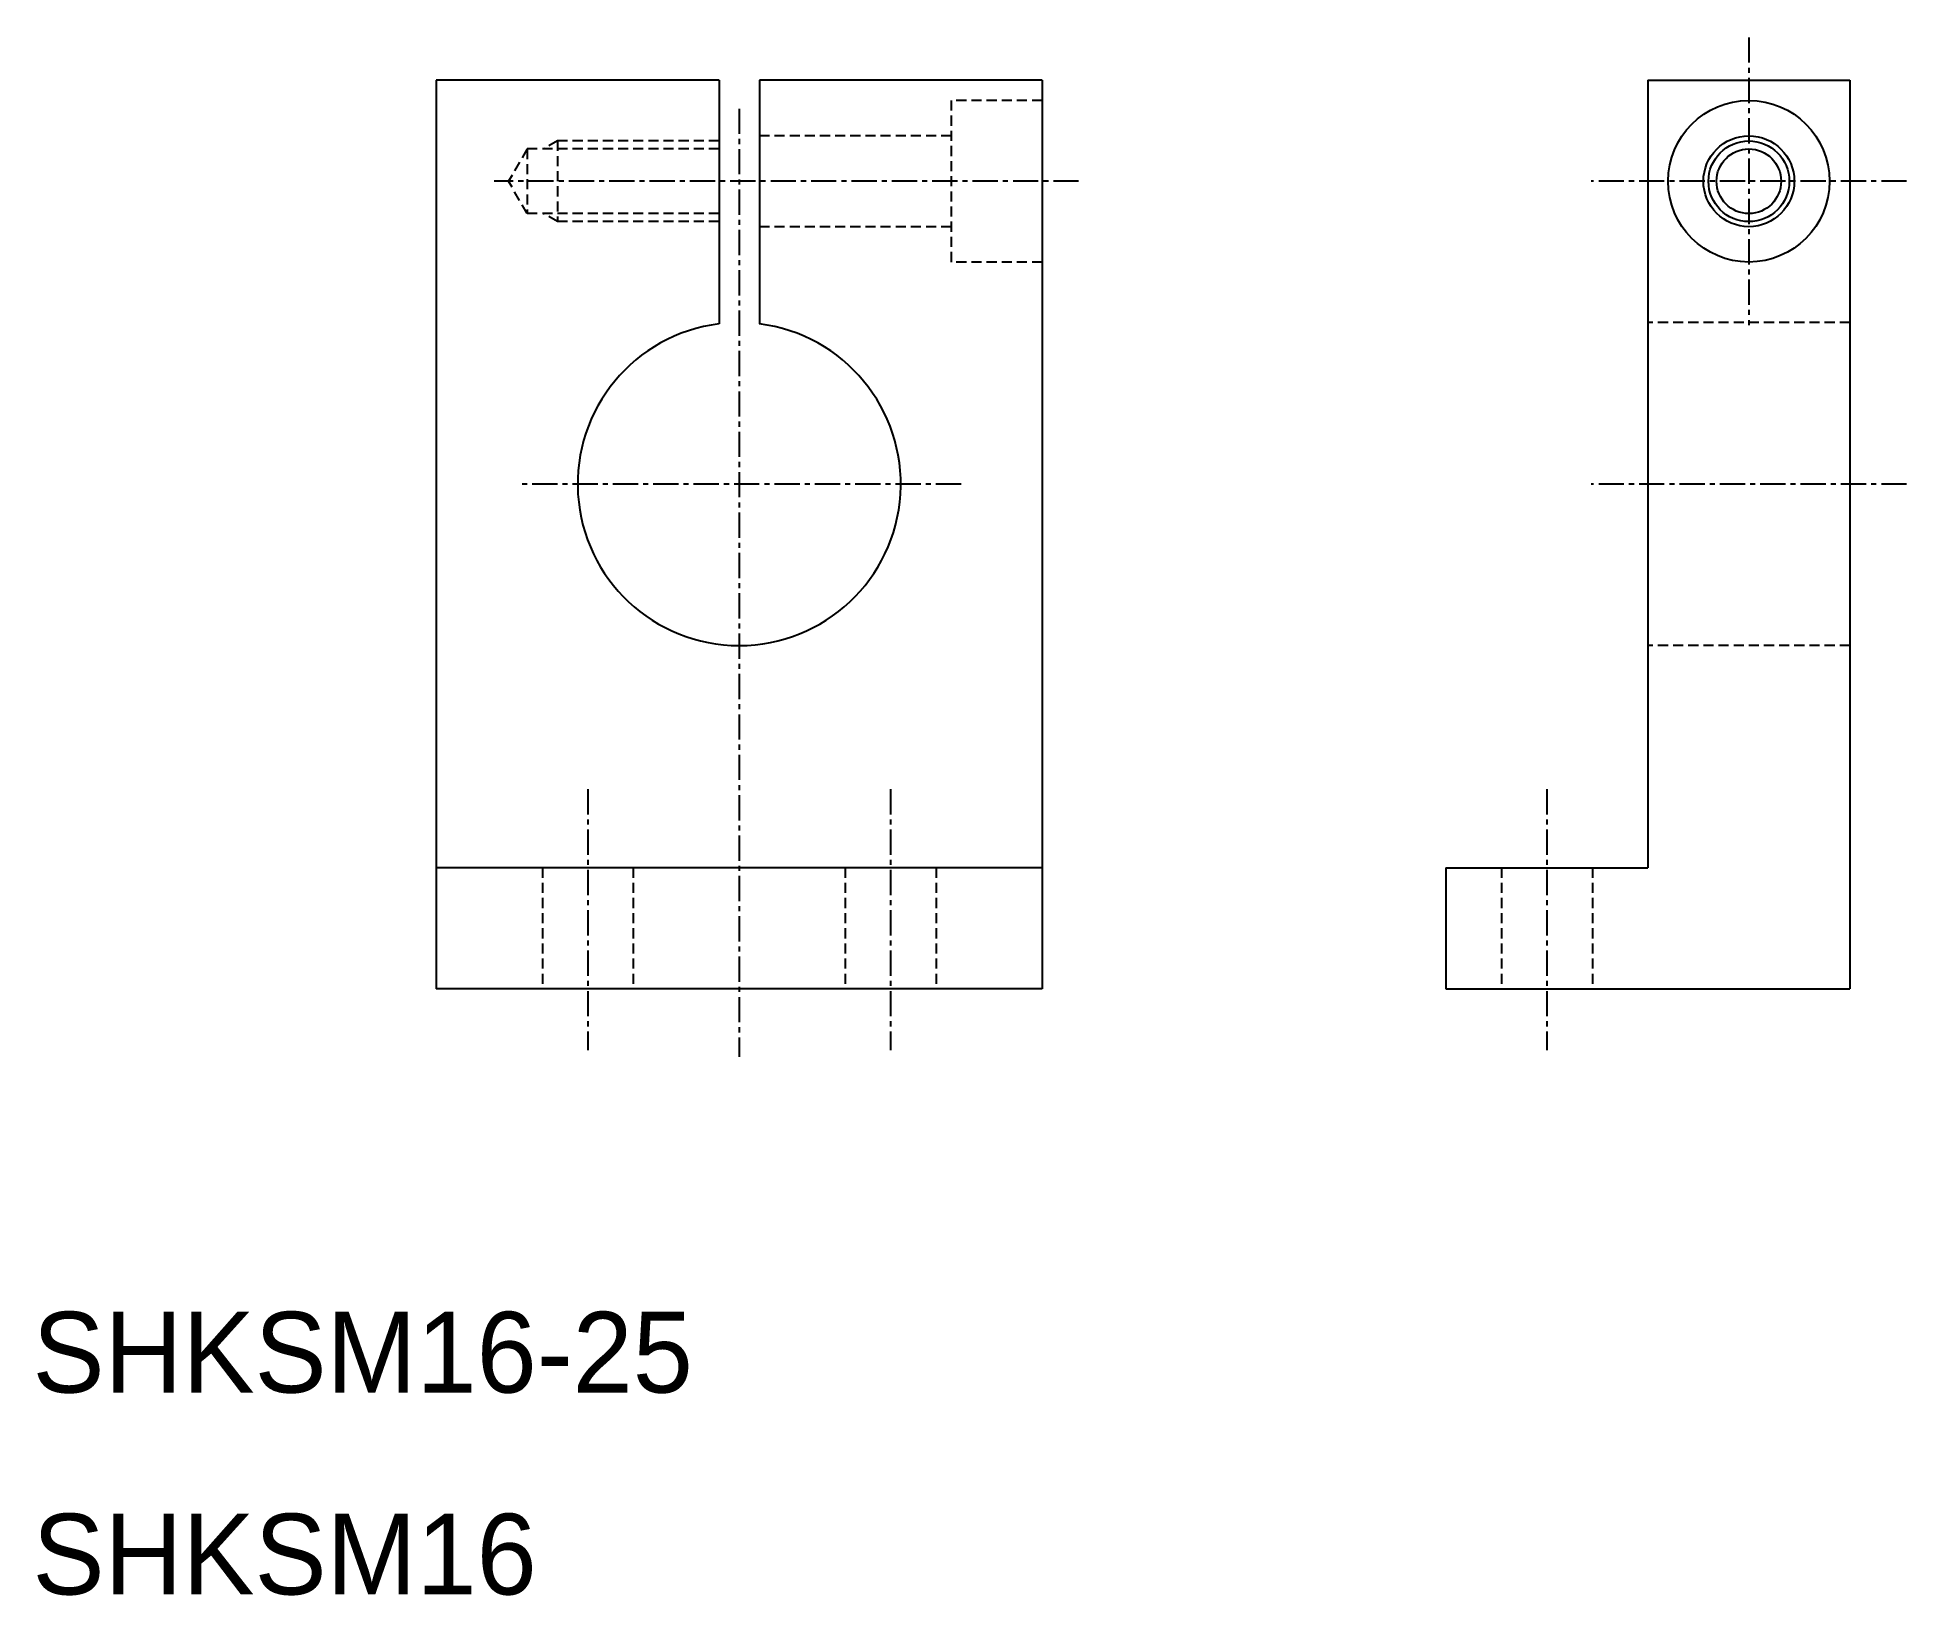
# Model space of a CAD drawing. Extents: x 10.2 to 102.8, y 9.9 to 87.1.
import ezdxf

# ---------------------------------------------------------------- set-up
doc = ezdxf.new("R2010")
doc.units = 0
doc.linetypes.add('CENTER', pattern=[2, 1.25, -0.25, 0.25, -0.25])
doc.linetypes.add('DASHED', pattern=[0.75, 0.5, -0.25])
doc.layers.get('0').update_dxf_attribs({"linetype": 'CONTINUOUS'})
doc.layers.add('CENTER', color=1, linetype='CENTER')

msp = doc.modelspace()

# ---------------------------------------------------------------- linework, layer by layer
at = {"color": 7, "linetype": 'CONTINUOUS'}
for p, q in [((30, 85), (30, 40)), ((44, 85), (30, 85)), ((44, 85), (44, 72.937)), ((60, 85), (46, 85)), ((46, 85), (46, 72.937)), ((60, 85), (60, 40)), ((90, 85), (90, 46)), ((90, 85), (100, 85)), ((100, 85), (100, 40)), ((60, 46), (30, 46)), ((80, 46), (90, 46)), ((80, 46), (80, 40)), ((60, 40), (30, 40)), ((45, 40), (45, 40)), ((52.5, 40), (52.5, 40)), ((80, 40), (100, 40))]:
    msp.add_line(p, q, dxfattribs=at)
at = {"color": 3, "linetype": 'DASHED'}
for p, q in [((55.5, 84), (55.5, 76)), ((60, 84), (55.5, 84)), ((34.5, 81.6), (33.576, 80)), ((44, 81.6), (34.5, 81.6)), ((34.5, 81.6), (34.5, 78.4)), ((36, 82), (35.307, 81.6)), ((36, 82), (36, 78)), ((44, 82), (36, 82)), ((55.5, 82.25), (46, 82.25)), ((34.5, 78.4), (33.576, 80)), ((44, 78.4), (34.5, 78.4)), ((36, 78), (35.307, 78.4)), ((44, 78), (36, 78)), ((55.5, 77.75), (46, 77.75)), ((60, 76), (55.5, 76)), ((100, 73), (90, 73)), ((100, 57), (90, 57)), ((35.25, 46), (35.25, 40)), ((39.75, 46), (39.75, 40)), ((50.25, 46), (50.25, 40)), ((54.75, 46), (54.75, 40)), ((82.75, 46), (82.75, 40)), ((87.25, 46), (87.25, 40))]:
    msp.add_line(p, q, dxfattribs=at)
at = {"color": 7, "linetype": 'CONTINUOUS'}
for radius in [4, 2.25, 1.6]:
    msp.add_circle((95, 80), radius, dxfattribs=at)
at = {"color": 3, "linetype": 'CONTINUOUS'}
msp.add_circle((95, 80), 2, dxfattribs=at)
at = {"color": 7, "linetype": 'CONTINUOUS'}
msp.add_arc((45, 65), 8, 97.18076, 82.81924, dxfattribs=at)
at = {"layer": 'CENTER', "color": 1, "linetype": 'CENTER'}
for p, q in [((95, 87.126), (95, 72.874)), ((45, 83.594), (45, 36.631)), ((61.809, 80), (32.86, 80)), ((102.813, 80), (87.187, 80)), ((55.994, 65), (34.006, 65)), ((102.813, 65), (87.187, 65)), ((37.5, 49.89), (37.5, 36.955)), ((52.5, 49.89), (52.5, 36.955)), ((85, 49.89), (85, 36.955))]:
    msp.add_line(p, q, dxfattribs=at)

# ---------------------------------------------------------------- texts
at = {"color": 7, "linetype": 'CONTINUOUS'}
for s, p in [('SHKSM16-25', (10, 20)), ('SHKSM16', (10, 10))]:
    msp.add_text(s, height=4, dxfattribs=at).set_placement(p)

doc.saveas('drawing.dxf')
